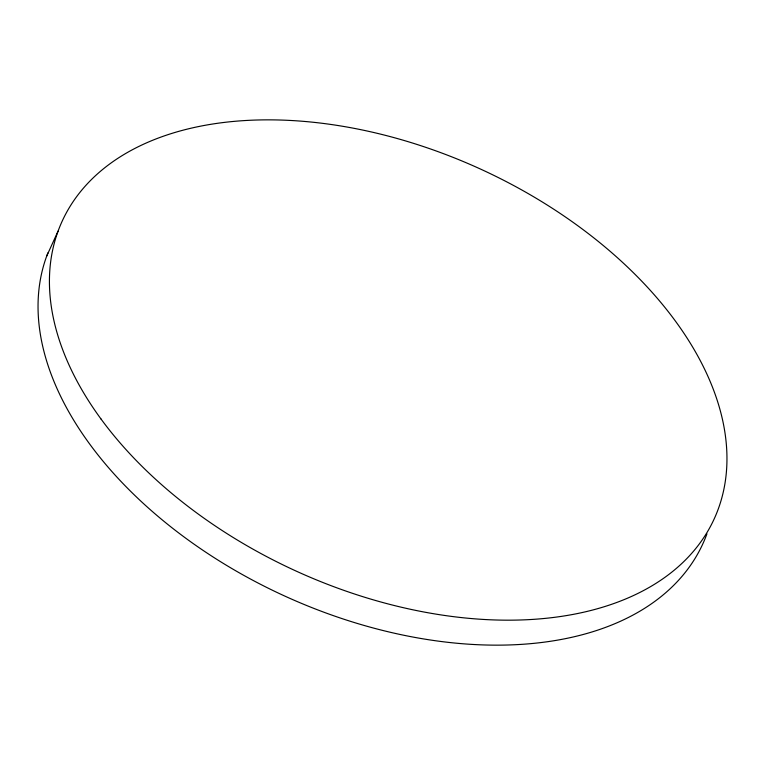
<?xml version="1.0" encoding="UTF-8"?>
<svg xmlns="http://www.w3.org/2000/svg" width="765" height="765" viewBox="0 0 765 765"><rect width="100%" height="100%" fill="white"/><g stroke="black" fill="none" stroke-linecap="round" stroke-linejoin="round"><path stroke-width="1.15" d="M46.675 256.151L58.054 231.173M706.946 533.827A358.393 221.142 24.5 0 1 298.178 601.979A358.393 221.142 24.5 0 1 47.927 252.861M100.999 418.991A358.393 221.142 24.5 0 0 687.4 557.981A358.393 221.142 24.5 0 0 376.17 133.072A358.393 221.142 24.5 0 0 100.999 418.991"/></g></svg>
